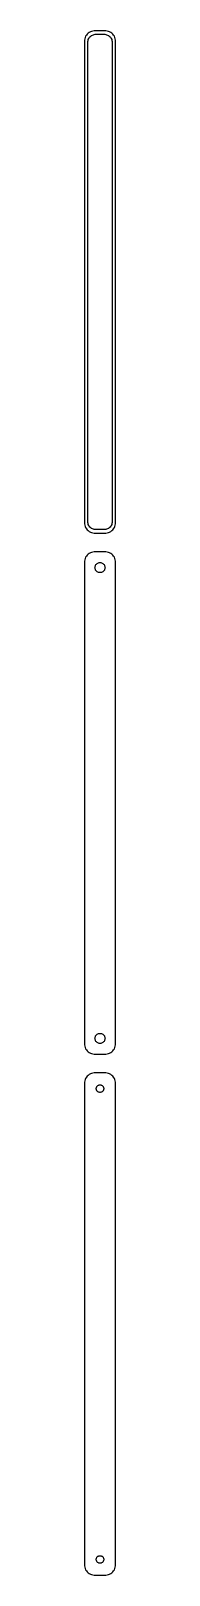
# Model space of a CAD drawing. Header units: metres. Extents: x -8 to 8, y 378 to 1116.
import ezdxf

# ---------------------------------------------------------------- set-up
doc = ezdxf.new("R2010")
doc.units = ezdxf.units.M

msp = doc.modelspace()

# ---------------------------------------------------------------- linework, layer by layer
for p, q in [((-6.14484, 1114.42), (-6.54507, 1113.94)), ((-5.68712, 1114.85), (-6.14484, 1114.42)), ((-5.17912, 1115.22), (-5.68712, 1114.85)), ((-4.62889, 1115.52), (-5.17912, 1115.22)), ((-4.04507, 1115.76), (-4.62889, 1115.52)), ((-3.4369, 1115.91), (-4.04507, 1115.76)), ((-2.81395, 1115.99), (-3.4369, 1115.91)), ((2.81395, 1115.99), (-2.81395, 1115.99)), ((-2.72565, 1114.3), (-2.24316, 1114.36)), ((-2.24316, 1114.36), (2.24316, 1114.36)), ((2.24316, 1114.36), (2.72565, 1114.3)), ((3.4369, 1115.91), (2.81395, 1115.99)), ((4.04507, 1115.76), (3.4369, 1115.91)), ((4.62889, 1115.52), (4.04507, 1115.76)), ((5.17912, 1115.22), (4.62889, 1115.52)), ((5.68712, 1114.85), (5.17912, 1115.22)), ((6.14484, 1114.42), (5.68712, 1114.85)), ((6.54507, 1113.94), (6.14484, 1114.42)), ((-7.46057, 1111.63), (-7.5, 1111)), ((-7.5, 1111), (-7.5, 881)), ((-7.34291, 1112.24), (-7.46057, 1111.63)), ((-7.14888, 1112.84), (-7.34291, 1112.24)), ((-6.88153, 1113.41), (-7.14888, 1112.84)), ((-6.54507, 1113.94), (-6.88153, 1113.41)), ((-5.87262, 1110.5), (-5.84209, 1110.99)), ((-5.87262, 881.5), (-5.87262, 1110.5)), ((-5.84209, 1110.99), (-5.75096, 1111.46)), ((-5.75096, 1111.46), (-5.60068, 1111.93)), ((-5.60068, 1111.93), (-5.3936, 1112.37)), ((-5.3936, 1112.37), (-5.13301, 1112.78)), ((-5.13301, 1112.78), (-4.82301, 1113.15)), ((-4.82301, 1113.15), (-4.46851, 1113.48)), ((-4.46851, 1113.48), (-4.07506, 1113.77)), ((-4.07506, 1113.77), (-3.64888, 1114)), ((-3.64888, 1114), (-3.1967, 1114.18)), ((-3.1967, 1114.18), (-2.72565, 1114.3)), ((2.72565, 1114.3), (3.1967, 1114.18)), ((3.1967, 1114.18), (3.64888, 1114)), ((3.64888, 1114), (4.07506, 1113.77)), ((4.07506, 1113.77), (4.46851, 1113.48)), ((4.46851, 1113.48), (4.82301, 1113.15)), ((4.82301, 1113.15), (5.13301, 1112.78)), ((5.13301, 1112.78), (5.3936, 1112.37)), ((5.3936, 1112.37), (5.60068, 1111.93)), ((5.60068, 1111.93), (5.75096, 1111.46)), ((5.75096, 1111.46), (5.84209, 1110.99)), ((5.84209, 1110.99), (5.87262, 1110.5)), ((5.87262, 1110.5), (5.87262, 881.5)), ((6.88153, 1113.41), (6.54507, 1113.94)), ((7.14888, 1112.84), (6.88153, 1113.41)), ((7.34291, 1112.24), (7.14888, 1112.84)), ((7.46057, 1111.63), (7.34291, 1112.24)), ((7.5, 1111), (7.46057, 1111.63)), ((7.5, 881), (7.5, 1111)), ((-7.5, 881), (-7.46057, 880.373)), ((-7.46057, 880.373), (-7.34291, 879.757)), ((-7.34291, 879.757), (-7.14888, 879.159)), ((-7.14888, 879.159), (-6.88153, 878.591)), ((-6.88153, 878.591), (-6.54507, 878.061)), ((-5.84209, 881.015), (-5.87262, 881.5)), ((-5.75096, 880.537), (-5.84209, 881.015)), ((-5.60068, 880.074), (-5.75096, 880.537)), ((-5.3936, 879.634), (-5.60068, 880.074)), ((-5.13301, 879.224), (-5.3936, 879.634)), ((-4.82301, 878.849), (-5.13301, 879.224)), ((-4.46851, 878.516), (-4.82301, 878.849)), ((-4.07506, 878.23), (-4.46851, 878.516)), ((-3.64888, 877.996), (-4.07506, 878.23)), ((4.07506, 878.23), (3.64888, 877.996)), ((4.46851, 878.516), (4.07506, 878.23)), ((4.82301, 878.849), (4.46851, 878.516)), ((5.13301, 879.224), (4.82301, 878.849)), ((5.3936, 879.634), (5.13301, 879.224)), ((5.60068, 880.074), (5.3936, 879.634)), ((5.75096, 880.537), (5.60068, 880.074)), ((5.84209, 881.015), (5.75096, 880.537)), ((5.87262, 881.5), (5.84209, 881.015)), ((6.54507, 878.061), (6.88153, 878.591)), ((6.88153, 878.591), (7.14888, 879.159)), ((7.14888, 879.159), (7.34291, 879.757)), ((7.34291, 879.757), (7.46057, 880.373)), ((7.46057, 880.373), (7.5, 881)), ((-6.54507, 878.061), (-6.14484, 877.577)), ((-6.14484, 877.577), (-5.68712, 877.147)), ((-5.68712, 877.147), (-5.17912, 876.778)), ((-5.17912, 876.778), (-4.62889, 876.476)), ((-4.62889, 876.476), (-4.04507, 876.245)), ((-4.04507, 876.245), (-3.4369, 876.089)), ((-3.1967, 877.817), (-3.64888, 877.996)), ((-3.4369, 876.089), (-2.81395, 876.01)), ((-2.72565, 877.696), (-3.1967, 877.817)), ((-2.81395, 876.01), (2.81395, 876.01)), ((-2.24316, 877.635), (-2.72565, 877.696)), ((2.24316, 877.635), (-2.24316, 877.635)), ((2.72565, 877.696), (2.24316, 877.635)), ((3.1967, 877.817), (2.72565, 877.696)), ((2.81395, 876.01), (3.4369, 876.089)), ((3.64888, 877.996), (3.1967, 877.817)), ((3.4369, 876.089), (4.04507, 876.245)), ((4.04507, 876.245), (4.62889, 876.476)), ((4.62889, 876.476), (5.17912, 876.778)), ((5.17912, 876.778), (5.68712, 877.147)), ((5.68712, 877.147), (6.14484, 877.577)), ((6.14484, 877.577), (6.54507, 878.061)), ((-7.14888, 863.841), (-7.34291, 863.243)), ((-6.88153, 864.409), (-7.14888, 863.841)), ((-6.54507, 864.939), (-6.88153, 864.409)), ((-6.14484, 865.423), (-6.54507, 864.939)), ((-5.68712, 865.853), (-6.14484, 865.423)), ((-5.17912, 866.222), (-5.68712, 865.853)), ((-4.62889, 866.524), (-5.17912, 866.222)), ((-4.04507, 866.755), (-4.62889, 866.524)), ((-3.4369, 866.911), (-4.04507, 866.755)), ((-2.81395, 866.99), (-3.4369, 866.911)), ((2.81395, 866.99), (-2.81395, 866.99)), ((3.4369, 866.911), (2.81395, 866.99)), ((4.04507, 866.755), (3.4369, 866.911)), ((4.62889, 866.524), (4.04507, 866.755)), ((5.17912, 866.222), (4.62889, 866.524)), ((5.68712, 865.853), (5.17912, 866.222)), ((6.14484, 865.423), (5.68712, 865.853)), ((6.54507, 864.939), (6.14484, 865.423)), ((6.88153, 864.409), (6.54507, 864.939)), ((7.14888, 863.841), (6.88153, 864.409)), ((7.34291, 863.243), (7.14888, 863.841)), ((-7.46057, 862.627), (-7.5, 862)), ((-7.5, 862), (-7.5, 632)), ((-7.34291, 863.243), (-7.46057, 862.627)), ((-2.39999, 859.5), (-2.38107, 859.801)), ((-2.38107, 859.199), (-2.39999, 859.5)), ((-2.38107, 859.801), (-2.32458, 860.097)), ((-2.32458, 858.903), (-2.38107, 859.199)), ((-2.32458, 860.097), (-2.23146, 860.383)), ((-2.23146, 858.617), (-2.32458, 858.903)), ((-2.23146, 860.383), (-2.10313, 860.656)), ((-2.10313, 858.344), (-2.23146, 858.617)), ((-2.10313, 860.656), (-1.94164, 860.911)), ((-1.94164, 858.089), (-2.10313, 858.344)), ((-1.94164, 860.911), (-1.74951, 861.143)), ((-1.74951, 857.857), (-1.94164, 858.089)), ((-1.74951, 861.143), (-1.52982, 861.349)), ((-1.52982, 857.651), (-1.74951, 857.857)), ((-1.52982, 861.349), (-1.28598, 861.526)), ((-1.28598, 857.474), (-1.52982, 857.651)), ((-1.28598, 861.526), (-1.02187, 861.672)), ((-1.02187, 857.328), (-1.28598, 857.474)), ((-1.02187, 861.672), (-0.741638, 861.783)), ((-0.741638, 857.217), (-1.02187, 857.328)), ((-0.741638, 861.783), (-0.449707, 861.857)), ((-0.449707, 857.143), (-0.741638, 857.217)), ((-0.449707, 861.857), (-0.150696, 861.895)), ((-0.150696, 857.105), (-0.449707, 857.143)), ((-0.150696, 861.895), (0.150696, 861.895)), ((0.150696, 857.105), (-0.150696, 857.105)), ((0.150696, 861.895), (0.449707, 861.857)), ((0.449707, 857.143), (0.150696, 857.105)), ((0.449707, 861.857), (0.741638, 861.783)), ((0.741638, 857.217), (0.449707, 857.143)), ((0.741638, 861.783), (1.02187, 861.672)), ((1.02187, 857.328), (0.741638, 857.217)), ((1.02187, 861.672), (1.28598, 861.526)), ((1.28598, 857.474), (1.02187, 857.328)), ((1.28598, 861.526), (1.52982, 861.349)), ((1.52982, 857.651), (1.28598, 857.474)), ((1.52982, 861.349), (1.74951, 861.143)), ((1.74951, 857.857), (1.52982, 857.651)), ((1.74951, 861.143), (1.94164, 860.911)), ((1.94164, 858.089), (1.74951, 857.857)), ((1.94164, 860.911), (2.10313, 860.656)), ((2.10313, 858.344), (1.94164, 858.089)), ((2.10313, 860.656), (2.23146, 860.383)), ((2.23146, 858.617), (2.10313, 858.344)), ((2.23146, 860.383), (2.32458, 860.097)), ((2.32458, 858.903), (2.23146, 858.617)), ((2.32458, 860.097), (2.38107, 859.801)), ((2.38107, 859.199), (2.32458, 858.903)), ((2.38107, 859.801), (2.39999, 859.5)), ((2.39999, 859.5), (2.38107, 859.199)), ((7.46057, 862.627), (7.34291, 863.243)), ((7.5, 862), (7.46057, 862.627)), ((7.5, 632), (7.5, 862)), ((-2.39999, 634.5), (-2.38107, 634.801)), ((-2.38107, 634.801), (-2.32458, 635.097)), ((-2.32458, 635.097), (-2.23146, 635.383)), ((-2.23146, 635.383), (-2.10313, 635.656)), ((-2.10313, 635.656), (-1.94164, 635.911)), ((-1.94164, 635.911), (-1.74951, 636.143)), ((-1.74951, 636.143), (-1.52982, 636.349)), ((-1.52982, 636.349), (-1.28598, 636.526)), ((-1.28598, 636.526), (-1.02187, 636.672)), ((-1.02187, 636.672), (-0.741638, 636.783)), ((-0.741638, 636.783), (-0.449707, 636.857)), ((-0.449707, 636.857), (-0.150696, 636.895)), ((-0.150696, 636.895), (0.150696, 636.895)), ((0.150696, 636.895), (0.449707, 636.857)), ((0.449707, 636.857), (0.741638, 636.783)), ((0.741638, 636.783), (1.02187, 636.672)), ((1.02187, 636.672), (1.28598, 636.526)), ((1.28598, 636.526), (1.52982, 636.349)), ((1.52982, 636.349), (1.74951, 636.143)), ((1.74951, 636.143), (1.94164, 635.911)), ((1.94164, 635.911), (2.10313, 635.656)), ((2.10313, 635.656), (2.23146, 635.383)), ((2.23146, 635.383), (2.32458, 635.097)), ((2.32458, 635.097), (2.38107, 634.801)), ((2.38107, 634.801), (2.39999, 634.5)), ((-7.5, 632), (-7.46057, 631.373)), ((-7.46057, 631.373), (-7.34291, 630.757)), ((-7.34291, 630.757), (-7.14888, 630.159)), ((-7.14888, 630.159), (-6.88153, 629.591)), ((-6.88153, 629.591), (-6.54507, 629.061)), ((-6.54507, 629.061), (-6.14484, 628.577)), ((-6.14484, 628.577), (-5.68712, 628.147)), ((-5.68712, 628.147), (-5.17912, 627.778)), ((-5.17912, 627.778), (-4.62889, 627.476)), ((-4.62889, 627.476), (-4.04507, 627.245)), ((-2.38107, 634.199), (-2.39999, 634.5)), ((-2.32458, 633.903), (-2.38107, 634.199)), ((-2.23146, 633.617), (-2.32458, 633.903)), ((-2.10313, 633.344), (-2.23146, 633.617)), ((-1.94164, 633.089), (-2.10313, 633.344)), ((-1.74951, 632.857), (-1.94164, 633.089)), ((-1.52982, 632.651), (-1.74951, 632.857)), ((-1.28598, 632.474), (-1.52982, 632.651)), ((-1.02187, 632.328), (-1.28598, 632.474)), ((-0.741638, 632.217), (-1.02187, 632.328)), ((-0.449707, 632.143), (-0.741638, 632.217)), ((-0.150696, 632.105), (-0.449707, 632.143)), ((0.150696, 632.105), (-0.150696, 632.105)), ((0.449707, 632.143), (0.150696, 632.105)), ((0.741638, 632.217), (0.449707, 632.143)), ((1.02187, 632.328), (0.741638, 632.217)), ((1.28598, 632.474), (1.02187, 632.328)), ((1.52982, 632.651), (1.28598, 632.474)), ((1.74951, 632.857), (1.52982, 632.651)), ((1.94164, 633.089), (1.74951, 632.857)), ((2.10313, 633.344), (1.94164, 633.089)), ((2.23146, 633.617), (2.10313, 633.344)), ((2.32458, 633.903), (2.23146, 633.617)), ((2.38107, 634.199), (2.32458, 633.903)), ((2.39999, 634.5), (2.38107, 634.199)), ((4.04507, 627.245), (4.62889, 627.476)), ((4.62889, 627.476), (5.17912, 627.778)), ((5.17912, 627.778), (5.68712, 628.147)), ((5.68712, 628.147), (6.14484, 628.577)), ((6.14484, 628.577), (6.54507, 629.061)), ((6.54507, 629.061), (6.88153, 629.591)), ((6.88153, 629.591), (7.14888, 630.159)), ((7.14888, 630.159), (7.34291, 630.757)), ((7.34291, 630.757), (7.46057, 631.373)), ((7.46057, 631.373), (7.5, 632)), ((-4.04507, 627.245), (-3.4369, 627.089)), ((-3.4369, 627.089), (-2.81395, 627.01)), ((-2.81395, 627.01), (2.81395, 627.01)), ((2.81395, 627.01), (3.4369, 627.089)), ((3.4369, 627.089), (4.04507, 627.245)), ((-7.46057, 613.627), (-7.5, 613)), ((-7.5, 613), (-7.5, 383)), ((-7.34291, 614.243), (-7.46057, 613.627)), ((-7.14888, 614.841), (-7.34291, 614.243)), ((-6.88153, 615.409), (-7.14888, 614.841)), ((-6.54507, 615.939), (-6.88153, 615.409)), ((-6.14484, 616.423), (-6.54507, 615.939)), ((-5.68712, 616.853), (-6.14484, 616.423)), ((-5.17912, 617.222), (-5.68712, 616.853)), ((-4.62889, 617.524), (-5.17912, 617.222)), ((-4.04507, 617.755), (-4.62889, 617.524)), ((-3.4369, 617.911), (-4.04507, 617.755)), ((-2.81395, 617.99), (-3.4369, 617.911)), ((2.81395, 617.99), (-2.81395, 617.99)), ((3.4369, 617.911), (2.81395, 617.99)), ((4.04507, 617.755), (3.4369, 617.911)), ((4.62889, 617.524), (4.04507, 617.755)), ((5.17912, 617.222), (4.62889, 617.524)), ((5.68712, 616.853), (5.17912, 617.222)), ((6.14484, 616.423), (5.68712, 616.853)), ((6.54507, 615.939), (6.14484, 616.423)), ((6.88153, 615.409), (6.54507, 615.939)), ((7.14888, 614.841), (6.88153, 615.409)), ((7.34291, 614.243), (7.14888, 614.841)), ((7.46057, 613.627), (7.34291, 614.243)), ((7.5, 613), (7.46057, 613.627)), ((7.5, 383), (7.5, 613)), ((-1.79999, 610.5), (-1.7858, 610.726)), ((-1.7858, 610.274), (-1.79999, 610.5)), ((-1.7858, 610.726), (-1.74344, 610.948)), ((-1.74344, 610.052), (-1.7858, 610.274)), ((-1.74344, 610.948), (-1.67358, 611.163)), ((-1.67358, 609.837), (-1.74344, 610.052)), ((-1.67358, 611.163), (-1.57735, 611.367)), ((-1.57735, 609.633), (-1.67358, 609.837)), ((-1.57735, 611.367), (-1.45622, 611.558)), ((-1.45622, 609.442), (-1.57735, 609.633)), ((-1.45622, 611.558), (-1.31213, 611.732)), ((-1.31213, 609.268), (-1.45622, 609.442)), ((-1.31213, 611.732), (-1.14735, 611.887)), ((-1.14735, 609.113), (-1.31213, 609.268)), ((-1.14735, 611.887), (-0.964478, 612.02)), ((-0.964478, 608.98), (-1.14735, 609.113)), ((-0.964478, 612.02), (-0.766388, 612.129)), ((-0.766388, 608.871), (-0.964478, 608.98)), ((-0.766388, 612.129), (-0.556229, 612.212)), ((-0.556229, 608.788), (-0.766388, 608.871)), ((-0.556229, 612.212), (-0.33728, 612.268)), ((-0.33728, 608.732), (-0.556229, 608.788)), ((-0.33728, 612.268), (-0.113022, 612.296)), ((-0.113022, 608.704), (-0.33728, 608.732)), ((-0.113022, 612.296), (0.113022, 612.296)), ((0.113022, 608.704), (-0.113022, 608.704)), ((0.113022, 612.296), (0.33728, 612.268)), ((0.33728, 608.732), (0.113022, 608.704)), ((0.33728, 612.268), (0.556229, 612.212)), ((0.556229, 608.788), (0.33728, 608.732)), ((0.556229, 612.212), (0.766388, 612.129)), ((0.766388, 608.871), (0.556229, 608.788)), ((0.766388, 612.129), (0.964478, 612.02)), ((0.964478, 608.98), (0.766388, 608.871)), ((0.964478, 612.02), (1.14735, 611.887)), ((1.14735, 609.113), (0.964478, 608.98)), ((1.14735, 611.887), (1.31213, 611.732)), ((1.31213, 609.268), (1.14735, 609.113)), ((1.31213, 611.732), (1.45622, 611.558)), ((1.45622, 609.442), (1.31213, 609.268)), ((1.45622, 611.558), (1.57735, 611.367)), ((1.57735, 609.633), (1.45622, 609.442)), ((1.57735, 611.367), (1.67358, 611.163)), ((1.67358, 609.837), (1.57735, 609.633)), ((1.67358, 611.163), (1.74344, 610.948)), ((1.74344, 610.052), (1.67358, 609.837)), ((1.74344, 610.948), (1.7858, 610.726)), ((1.7858, 610.274), (1.74344, 610.052)), ((1.7858, 610.726), (1.79999, 610.5)), ((1.79999, 610.5), (1.7858, 610.274)), ((-1.79999, 385.5), (-1.7858, 385.726)), ((-1.7858, 385.274), (-1.79999, 385.5)), ((-1.7858, 385.726), (-1.74344, 385.948)), ((-1.74344, 385.052), (-1.7858, 385.274)), ((-1.74344, 385.948), (-1.67358, 386.163)), ((-1.67358, 384.837), (-1.74344, 385.052)), ((-1.67358, 386.163), (-1.57735, 386.367)), ((-1.57735, 384.633), (-1.67358, 384.837)), ((-1.57735, 386.367), (-1.45622, 386.558)), ((-1.45622, 384.442), (-1.57735, 384.633)), ((-1.45622, 386.558), (-1.31213, 386.732)), ((-1.31213, 384.268), (-1.45622, 384.442)), ((-1.31213, 386.732), (-1.14735, 386.887)), ((-1.14735, 384.113), (-1.31213, 384.268)), ((-1.14735, 386.887), (-0.964478, 387.02)), ((-0.964478, 383.98), (-1.14735, 384.113)), ((-0.964478, 387.02), (-0.766388, 387.129)), ((-0.766388, 383.871), (-0.964478, 383.98)), ((-0.766388, 387.129), (-0.556229, 387.212)), ((-0.556229, 383.788), (-0.766388, 383.871)), ((-0.556229, 387.212), (-0.33728, 387.268)), ((-0.33728, 383.732), (-0.556229, 383.788)), ((-0.33728, 387.268), (-0.113022, 387.296)), ((-0.113022, 387.296), (0.113022, 387.296)), ((0.113022, 387.296), (0.33728, 387.268)), ((0.33728, 387.268), (0.556229, 387.212)), ((0.556229, 383.788), (0.33728, 383.732)), ((0.556229, 387.212), (0.766388, 387.129)), ((0.766388, 383.871), (0.556229, 383.788)), ((0.766388, 387.129), (0.964478, 387.02)), ((0.964478, 383.98), (0.766388, 383.871)), ((0.964478, 387.02), (1.14735, 386.887)), ((1.14735, 384.113), (0.964478, 383.98)), ((1.14735, 386.887), (1.31213, 386.732)), ((1.31213, 384.268), (1.14735, 384.113)), ((1.31213, 386.732), (1.45622, 386.558)), ((1.45622, 384.442), (1.31213, 384.268)), ((1.45622, 386.558), (1.57735, 386.367)), ((1.57735, 384.633), (1.45622, 384.442)), ((1.57735, 386.367), (1.67358, 386.163)), ((1.67358, 384.837), (1.57735, 384.633)), ((1.67358, 386.163), (1.74344, 385.948)), ((1.74344, 385.052), (1.67358, 384.837)), ((1.74344, 385.948), (1.7858, 385.726)), ((1.7858, 385.274), (1.74344, 385.052)), ((1.7858, 385.726), (1.79999, 385.5)), ((1.79999, 385.5), (1.7858, 385.274)), ((-7.5, 383), (-7.46057, 382.373)), ((-7.46057, 382.373), (-7.34291, 381.757)), ((-7.34291, 381.757), (-7.14888, 381.159)), ((-7.14888, 381.159), (-6.88153, 380.591)), ((-6.88153, 380.591), (-6.54507, 380.061)), ((-6.54507, 380.061), (-6.14484, 379.577)), ((-6.14484, 379.577), (-5.68712, 379.147)), ((-5.68712, 379.147), (-5.17912, 378.778)), ((-5.17912, 378.778), (-4.62889, 378.476)), ((-4.62889, 378.476), (-4.04507, 378.245)), ((-4.04507, 378.245), (-3.4369, 378.089)), ((-3.4369, 378.089), (-2.81395, 378.01)), ((-2.81395, 378.01), (2.81395, 378.01)), ((-0.113022, 383.704), (-0.33728, 383.732)), ((0.113022, 383.704), (-0.113022, 383.704)), ((0.33728, 383.732), (0.113022, 383.704)), ((2.81395, 378.01), (3.4369, 378.089)), ((3.4369, 378.089), (4.04507, 378.245)), ((4.04507, 378.245), (4.62889, 378.476)), ((4.62889, 378.476), (5.17912, 378.778)), ((5.17912, 378.778), (5.68712, 379.147)), ((5.68712, 379.147), (6.14484, 379.577)), ((6.14484, 379.577), (6.54507, 380.061)), ((6.54507, 380.061), (6.88153, 380.591)), ((6.88153, 380.591), (7.14888, 381.159)), ((7.14888, 381.159), (7.34291, 381.757)), ((7.34291, 381.757), (7.46057, 382.373)), ((7.46057, 382.373), (7.5, 383))]:
    msp.add_line(p, q)

doc.saveas('drawing.dxf')
